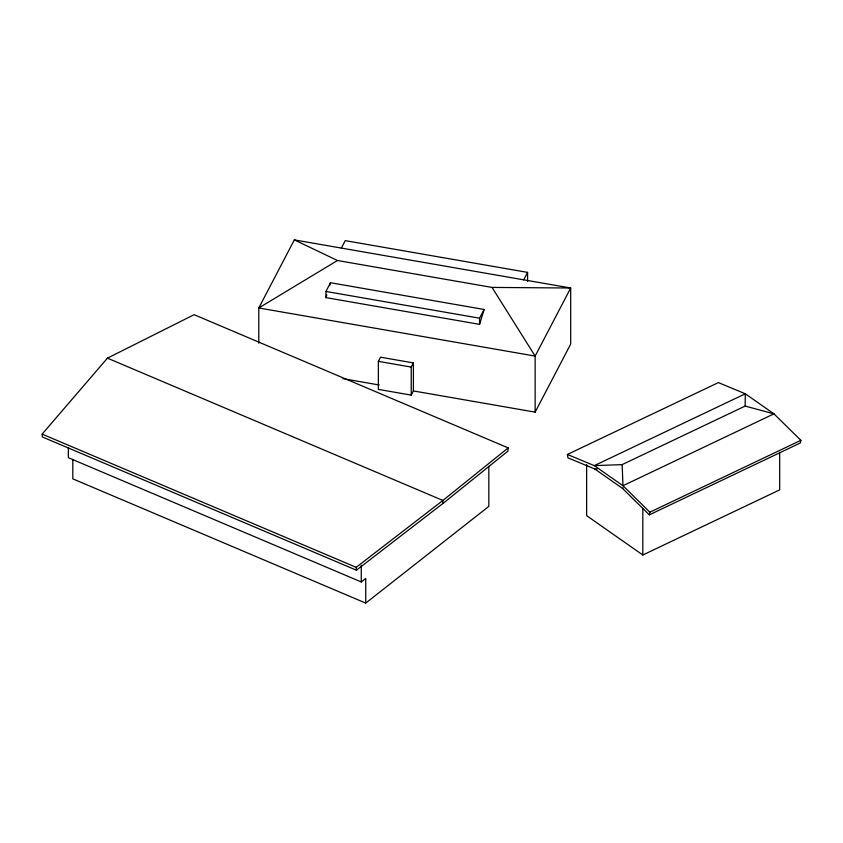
<?xml version="1.0" encoding="UTF-8"?>
<svg xmlns="http://www.w3.org/2000/svg" width="843" height="843" viewBox="0 0 843 843"><rect width="100%" height="100%" fill="white"/><g stroke="black" fill="none" stroke-linecap="round" stroke-linejoin="round"><path stroke-width="1.26" d="M68.346 447.464L68.346 457.707L361.268 581.965L365.736 578.456L365.736 603.103L72.814 478.845L72.814 459.382M361.268 581.965L361.278 565.326M442.849 503.534L442.891 500.447L508.171 447.896L194.132 314.681L107.43 358.149L42.15 434.113L42.403 436.98L356.431 570.195L442.849 503.534L507.918 451.153L508.171 447.896M649.342 514.841L649.858 512.196L622.966 485.716L594.304 465.652L622.155 464.609L745.138 406.073L745.296 393.786L718.405 382.585L567.413 454.451L567.929 457.823L594.821 469.014L622.461 488.382L649.342 514.841L800.334 442.975L800.85 440.331L773.958 413.85L745.296 393.786L594.304 465.652L567.413 454.451M325.935 297.611L325.935 291.457L330.488 282.732L484.114 309.476L479.562 324.355L325.935 297.611L326.789 294.818M329.634 285.524L330.488 282.732M413.397 390.941L413.397 362.911L380.541 357.19L378.359 361.362L378.359 389.392L411.226 395.114L413.397 390.941L535.147 412.132L570.7 344.06L570.7 288.011L294.344 239.897L258.79 307.969L258.79 343.164M341.341 248.084L345.23 240.645L527.581 272.384L527.581 281.509M411.226 395.114L411.226 367.084L413.397 362.911M479.562 324.355L479.562 318.201L484.114 309.476M523.693 279.823L527.581 272.384M365.736 603.103L488.824 506.38L488.824 466.295M356.431 570.195L356.178 567.328L442.891 500.447L107.43 358.149M337.463 260.508L258.79 307.969L535.147 356.083L570.7 288.011L492.027 287.421L337.463 260.508L294.344 239.897M622.461 488.382L623.082 487.865M649.858 512.196L800.85 440.331M586.623 464.546L586.623 515.653L642.819 555L779.68 489.867L779.68 452.364M594.821 469.014L597.265 468.877M325.935 291.457L479.562 318.201M378.359 361.362L411.226 367.084M342.975 378.676L379.245 384.988M745.138 406.073L773.958 413.85L622.966 485.716L622.155 464.609M42.15 434.113L356.178 567.328M492.027 287.421L535.147 356.083L535.147 412.132M642.819 508.445L642.819 555"/></g></svg>
